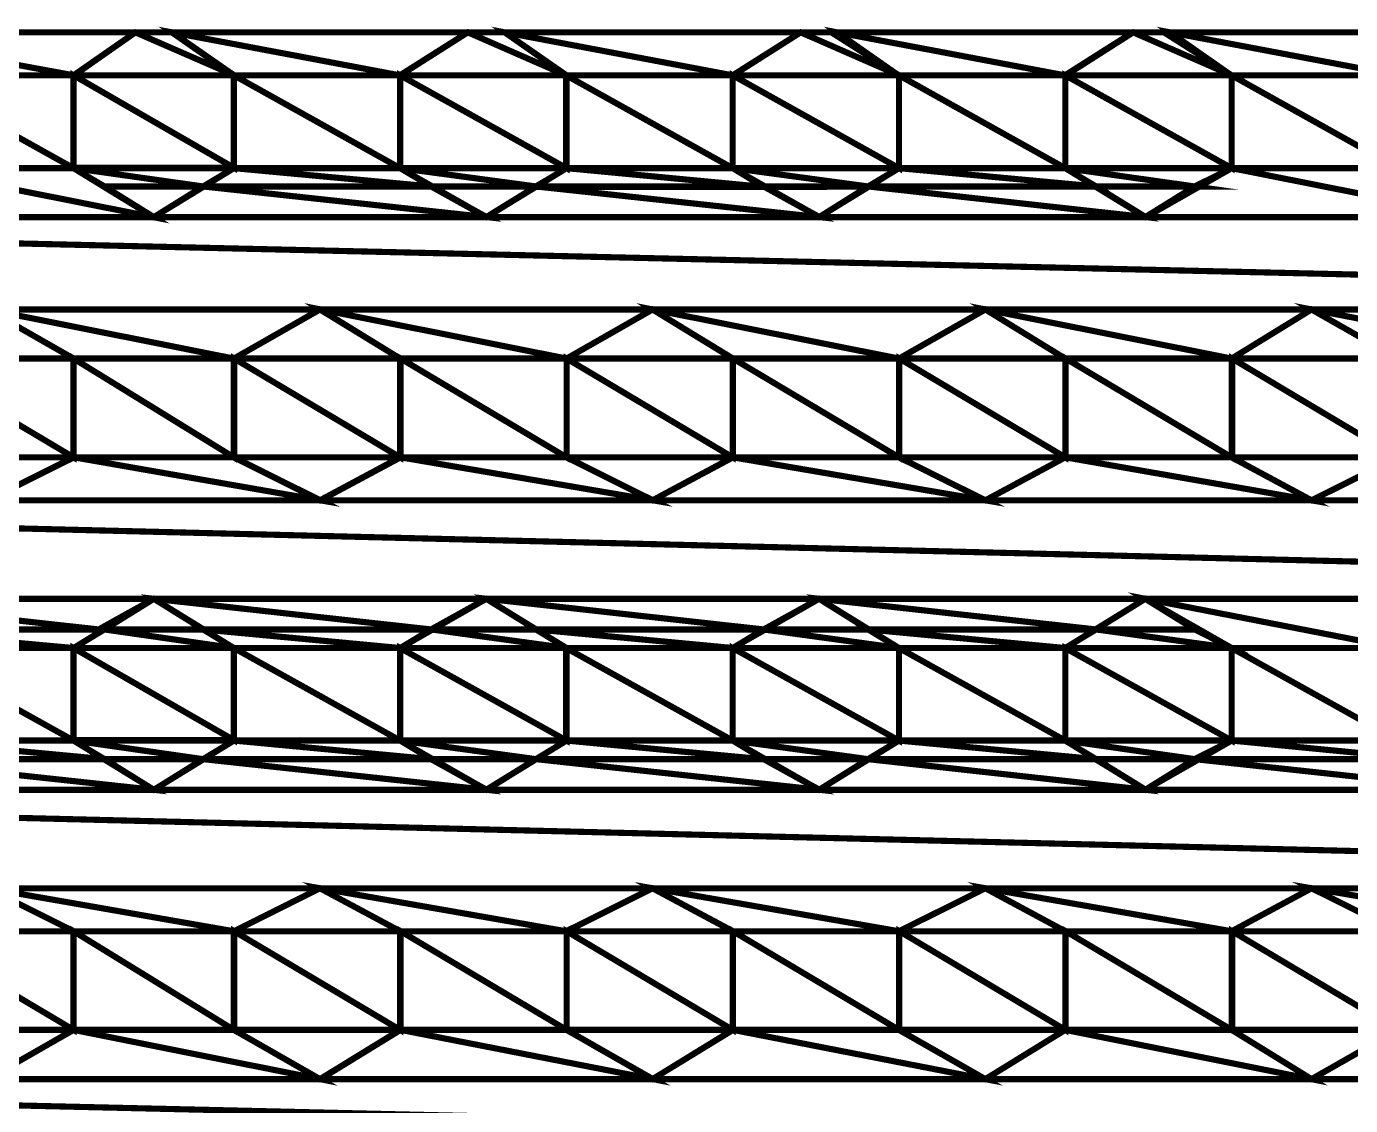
# Model space of a CAD drawing. Header units: metres. Extents: x -593 to 248, y 430 to 1024.
# Drawn here: x -480.43 to -471.31, y 579.19 to 586.62 of the extents above; entities that cross this region are included whole.
import ezdxf

# ---------------------------------------------------------------- set-up
doc = ezdxf.new("R2010")
doc.units = ezdxf.units.M
doc.header["$MEASUREMENT"] = 0
for name, color, linetype in [('C00-00-00-BLACK', 7, 'Continuous'), ('C62-64-65', 252, 'Continuous'), ('C93-95-97', 253, 'Continuous')]:
    doc.layers.add(name, color=color, linetype=linetype)

msp = doc.modelspace()

# ---------------------------------------------------------------- linework, layer by layer
at = {"layer": 'C00-00-00-BLACK', "const_width": 0.0423}
for points in [[(-488.2864, 586.5828), (-460.9308, 586.5828)], [(-480.1028, 586.2868), (-479.6768, 586.5828)], [(-479.4228, 586.5828), (-478.9988, 586.2868)], [(-477.8538, 586.2868), (-477.3878, 586.5828)], [(-477.1338, 586.5828), (-476.7078, 586.2868)], [(-475.5638, 586.2868), (-475.0958, 586.5828)], [(-474.8848, 586.5828), (-474.4188, 586.2868)], [(-473.2738, 586.2868), (-472.8088, 586.5828)], [(-472.5938, 586.5828), (-472.1278, 586.2868)], [(-480.1028, 586.2868), (-480.1028, 585.6478)], [(-478.9988, 586.2868), (-478.9988, 585.6478)], [(-477.8538, 586.2868), (-477.8538, 585.6478)], [(-476.7078, 586.2868), (-476.7078, 585.6478)], [(-475.5638, 586.2868), (-475.5638, 585.6478)], [(-474.4188, 586.2868), (-474.4188, 585.6478)], [(-473.2738, 586.2868), (-473.2738, 585.6478)], [(-472.1278, 586.2868), (-472.1278, 585.6478)], [(-480.1028, 585.6478), (-479.5498, 585.3108)], [(-479.5498, 585.3108), (-478.9988, 585.6478)], [(-477.8538, 585.6478), (-477.2608, 585.3108)], [(-477.2608, 585.3108), (-476.7078, 585.6478)], [(-475.5638, 585.6478), (-474.9688, 585.3108)], [(-474.9688, 585.3108), (-474.4188, 585.6478)], [(-473.2738, 585.6478), (-472.7228, 585.3108)], [(-472.7228, 585.3108), (-472.1278, 585.6478)], [(-480.6948, 584.6748), (-480.1028, 584.3368)], [(-478.9988, 584.3368), (-478.4058, 584.6748)], [(-478.4058, 584.6748), (-477.8538, 584.3368)], [(-476.7078, 584.3368), (-476.1158, 584.6748)], [(-476.1158, 584.6748), (-475.5638, 584.3368)], [(-474.4188, 584.3368), (-473.8238, 584.6748)], [(-473.8238, 584.6748), (-473.2738, 584.3368)], [(-472.1278, 584.3368), (-471.5778, 584.6748)], [(-471.5778, 584.6748), (-470.9828, 584.3368)], [(-480.1028, 584.3368), (-480.1028, 583.6568)], [(-478.9988, 584.3368), (-478.9988, 583.6568)], [(-477.8538, 584.3368), (-477.8538, 583.6568)], [(-476.7078, 584.3368), (-476.7078, 583.6568)], [(-475.5638, 584.3368), (-475.5638, 583.6568)], [(-474.4188, 584.3368), (-474.4188, 583.6568)], [(-473.2738, 584.3368), (-473.2738, 583.6568)], [(-472.1278, 584.3368), (-472.1278, 583.6568)], [(-480.6948, 583.3608), (-480.1028, 583.6568)], [(-478.9988, 583.6568), (-478.4058, 583.3608)], [(-478.4058, 583.3608), (-477.8538, 583.6568)], [(-476.7078, 583.6568), (-476.1158, 583.3608)], [(-476.1158, 583.3608), (-475.5638, 583.6568)], [(-474.4188, 583.6568), (-473.8238, 583.3608)], [(-473.8238, 583.3608), (-473.2738, 583.6568)], [(-472.1278, 583.6568), (-471.5778, 583.3608)], [(-471.5778, 583.3608), (-470.9828, 583.6568)], [(-480.1028, 582.3438), (-479.5498, 582.6828)], [(-479.5498, 582.6828), (-478.9988, 582.3438)], [(-477.8538, 582.3438), (-477.2608, 582.6828)], [(-477.2608, 582.6828), (-476.7078, 582.3438)], [(-475.5638, 582.3438), (-474.9688, 582.6828)], [(-474.9688, 582.6828), (-474.4188, 582.3438)], [(-473.2738, 582.3438), (-472.7228, 582.6828)], [(-472.7228, 582.6828), (-472.1278, 582.3438)], [(-480.1028, 582.3438), (-480.1028, 581.7068)], [(-478.9988, 582.3438), (-478.9988, 581.7068)], [(-477.8538, 582.3438), (-477.8538, 581.7068)], [(-476.7078, 582.3438), (-476.7078, 581.7068)], [(-475.5638, 582.3438), (-475.5638, 581.7068)], [(-474.4188, 582.3438), (-474.4188, 581.7068)], [(-473.2738, 582.3438), (-473.2738, 581.7068)], [(-472.1278, 582.3438), (-472.1278, 581.7068)], [(-480.1028, 581.7068), (-479.5498, 581.3678)], [(-479.5498, 581.3678), (-478.9988, 581.7068)], [(-477.8538, 581.7068), (-477.2608, 581.3678)], [(-477.2608, 581.3678), (-476.7078, 581.7068)], [(-475.5638, 581.7068), (-474.9688, 581.3678)], [(-474.9688, 581.3678), (-474.4188, 581.7068)], [(-473.2738, 581.7068), (-472.7228, 581.3678)], [(-472.7228, 581.3678), (-472.1278, 581.7068)], [(-480.6948, 580.6898), (-480.1028, 580.3938)], [(-478.9988, 580.3938), (-478.4058, 580.6898)], [(-478.4058, 580.6898), (-477.8538, 580.3938)], [(-476.7078, 580.3938), (-476.1158, 580.6898)], [(-476.1158, 580.6898), (-475.5638, 580.3938)], [(-474.4188, 580.3938), (-473.8238, 580.6898)], [(-473.8238, 580.6898), (-473.2738, 580.3938)], [(-472.1278, 580.3938), (-471.5778, 580.6898)], [(-471.5778, 580.6898), (-470.9828, 580.3938)], [(-480.1028, 580.3938), (-480.1028, 579.7148)], [(-478.9988, 580.3938), (-478.9988, 579.7148)], [(-477.8538, 580.3938), (-477.8538, 579.7148)], [(-476.7078, 580.3938), (-476.7078, 579.7148)], [(-475.5638, 580.3938), (-475.5638, 579.7148)], [(-474.4188, 580.3938), (-474.4188, 579.7148)], [(-473.2738, 580.3938), (-473.2738, 579.7148)], [(-472.1278, 580.3938), (-472.1278, 579.7148)], [(-480.6948, 579.3758), (-480.1028, 579.7148)], [(-478.9988, 579.7148), (-478.4058, 579.3758)], [(-478.4058, 579.3758), (-477.8538, 579.7148)], [(-476.7078, 579.7148), (-476.1158, 579.3758)], [(-476.1158, 579.3758), (-475.5638, 579.7148)], [(-474.4188, 579.7148), (-473.8238, 579.3758)], [(-473.8238, 579.3758), (-473.2738, 579.7148)], [(-472.1278, 579.7148), (-471.5778, 579.3758)], [(-471.5778, 579.3758), (-470.9828, 579.7148)]]:
    msp.add_lwpolyline(points, dxfattribs=at)
at = {"layer": 'C62-64-65', "const_width": 0.0423}
for points in [[(-479.6768, 586.5828), (-478.9968, 586.2868), (-480.0998, 586.2868), (-479.6768, 586.5828)], [(-479.4228, 586.5828), (-479.6768, 586.5828), (-478.9968, 586.2868), (-479.4228, 586.5828)], [(-477.3878, 586.5828), (-476.7108, 586.2868), (-477.8558, 586.2868), (-477.3878, 586.5828)], [(-477.1338, 586.5828), (-477.3878, 586.5828), (-476.7108, 586.2868), (-477.1338, 586.5828)], [(-475.0958, 586.5828), (-474.4188, 586.2868), (-475.5618, 586.2868), (-475.0958, 586.5828)], [(-474.8848, 586.5828), (-475.0958, 586.5828), (-474.4188, 586.2868), (-474.8848, 586.5828)], [(-472.8058, 586.5828), (-472.1278, 586.2868), (-473.2708, 586.2868), (-472.8058, 586.5828)], [(-472.5938, 586.5828), (-472.8058, 586.5828), (-472.1278, 586.2868), (-472.5938, 586.5828)], [(-478.9988, 586.2868), (-480.1028, 586.2868), (-478.9988, 585.6508), (-478.9988, 586.2868)], [(-480.1028, 586.2868), (-478.9988, 585.6508), (-480.1028, 585.6508), (-480.1028, 586.2868)], [(-476.7078, 586.2868), (-477.8538, 586.2868), (-476.7078, 585.6478), (-476.7078, 586.2868)], [(-477.8538, 586.2868), (-476.7078, 585.6478), (-477.8538, 585.6478), (-477.8538, 586.2868)], [(-474.4188, 586.2868), (-475.5638, 586.2868), (-474.4188, 585.6478), (-474.4188, 586.2868)], [(-475.5638, 586.2868), (-474.4188, 585.6478), (-475.5638, 585.6478), (-475.5638, 586.2868)], [(-472.1278, 586.2868), (-473.2738, 586.2868), (-472.1278, 585.6478), (-472.1278, 586.2868)], [(-473.2738, 586.2868), (-472.1278, 585.6478), (-473.2738, 585.6478), (-473.2738, 586.2868)], [(-478.9988, 585.6478), (-480.1028, 585.6478), (-479.2108, 585.5218), (-478.9988, 585.6478)], [(-480.1028, 585.6478), (-479.2108, 585.5218), (-479.8898, 585.5218), (-480.1028, 585.6478)], [(-476.7078, 585.6478), (-477.8538, 585.6478), (-476.9188, 585.5218), (-476.7078, 585.6478)], [(-477.8538, 585.6478), (-476.9188, 585.5218), (-477.6398, 585.5218), (-477.8538, 585.6478)], [(-474.4188, 585.6478), (-475.5638, 585.6478), (-474.6318, 585.5218), (-474.4188, 585.6478)], [(-475.5638, 585.6478), (-474.6318, 585.5218), (-475.3508, 585.5218), (-475.5638, 585.6478)], [(-472.1278, 585.6478), (-473.2738, 585.6478), (-472.3828, 585.5218), (-472.1278, 585.6478)], [(-473.2738, 585.6478), (-472.3828, 585.5218), (-473.0618, 585.5218), (-473.2738, 585.6478)], [(-479.8898, 585.5218), (-479.2108, 585.5218), (-479.5498, 585.3108), (-479.8898, 585.5218)], [(-477.6408, 585.5218), (-476.9188, 585.5218), (-477.2608, 585.3108), (-477.6408, 585.5218)], [(-475.3508, 585.5218), (-474.6318, 585.5218), (-474.9688, 585.3108), (-475.3508, 585.5218)], [(-473.0618, 585.5218), (-472.3828, 585.5218), (-472.7228, 585.3108), (-473.0618, 585.5218)], [(-480.6948, 584.6748), (-480.1028, 584.3368), (-481.2478, 584.3368), (-480.6948, 584.6748)], [(-478.4058, 584.6748), (-477.8538, 584.3368), (-478.9988, 584.3368), (-478.4058, 584.6748)], [(-476.1158, 584.6748), (-475.5638, 584.3368), (-476.7078, 584.3368), (-476.1158, 584.6748)], [(-473.8238, 584.6748), (-473.2738, 584.3368), (-474.4188, 584.3368), (-473.8238, 584.6748)], [(-471.5778, 584.6748), (-470.9828, 584.3368), (-472.1278, 584.3368), (-471.5778, 584.6748)], [(-480.1028, 584.3368), (-481.2458, 584.3368), (-480.1028, 583.6568), (-480.1028, 584.3368)], [(-481.2458, 584.3368), (-480.1028, 583.6568), (-481.2458, 583.6568), (-481.2458, 584.3368)], [(-477.8538, 584.3368), (-478.9968, 584.3368), (-477.8538, 583.6568), (-477.8538, 584.3368)], [(-478.9968, 584.3368), (-477.8538, 583.6568), (-478.9968, 583.6568), (-478.9968, 584.3368)], [(-475.5638, 584.3368), (-476.7078, 584.3368), (-475.5638, 583.6568), (-475.5638, 584.3368)], [(-476.7078, 584.3368), (-475.5638, 583.6568), (-476.7078, 583.6568), (-476.7078, 584.3368)], [(-473.2738, 584.3368), (-474.4158, 584.3368), (-473.2738, 583.6568), (-473.2738, 584.3368)], [(-474.4158, 584.3368), (-473.2738, 583.6568), (-474.4158, 583.6568), (-474.4158, 584.3368)], [(-470.9828, 584.3368), (-472.1248, 584.3368), (-470.9828, 583.6568), (-470.9828, 584.3368)], [(-472.1248, 584.3368), (-470.9828, 583.6568), (-472.1248, 583.6568), (-472.1248, 584.3368)], [(-481.2478, 583.6568), (-480.1028, 583.6568), (-480.6948, 583.3608), (-481.2478, 583.6568)], [(-478.9988, 583.6568), (-477.8538, 583.6568), (-478.4058, 583.3608), (-478.9988, 583.6568)], [(-476.7078, 583.6568), (-475.5638, 583.6568), (-476.1158, 583.3608), (-476.7078, 583.6568)], [(-474.4188, 583.6568), (-473.2738, 583.6568), (-473.8238, 583.3608), (-474.4188, 583.6568)], [(-472.1278, 583.6568), (-470.9828, 583.6568), (-471.5778, 583.3608), (-472.1278, 583.6568)], [(-479.5498, 582.6828), (-479.2108, 582.4718), (-479.8898, 582.4718), (-479.5498, 582.6828)], [(-477.2608, 582.6828), (-476.9188, 582.4718), (-477.6408, 582.4718), (-477.2608, 582.6828)], [(-474.9688, 582.6828), (-474.6318, 582.4718), (-475.3508, 582.4718), (-474.9688, 582.6828)], [(-472.7228, 582.6828), (-472.3828, 582.4718), (-473.0618, 582.4718), (-472.7228, 582.6828)], [(-479.2108, 582.4718), (-479.8898, 582.4718), (-478.9988, 582.3438), (-479.2108, 582.4718)], [(-479.8898, 582.4718), (-478.9988, 582.3438), (-480.1028, 582.3438), (-479.8898, 582.4718)], [(-476.9188, 582.4718), (-477.6398, 582.4718), (-476.7078, 582.3438), (-476.9188, 582.4718)], [(-477.6398, 582.4718), (-476.7078, 582.3438), (-477.8538, 582.3438), (-477.6398, 582.4718)], [(-474.6318, 582.4718), (-475.3508, 582.4718), (-474.4188, 582.3438), (-474.6318, 582.4718)], [(-475.3508, 582.4718), (-474.4188, 582.3438), (-475.5638, 582.3438), (-475.3508, 582.4718)], [(-472.3828, 582.4718), (-473.0618, 582.4718), (-472.1278, 582.3438), (-472.3828, 582.4718)], [(-473.0618, 582.4718), (-472.1278, 582.3438), (-473.2738, 582.3438), (-473.0618, 582.4718)], [(-478.9988, 582.3438), (-480.1028, 582.3438), (-478.9988, 581.7098), (-478.9988, 582.3438)], [(-480.1028, 582.3438), (-478.9988, 581.7098), (-480.1028, 581.7098), (-480.1028, 582.3438)], [(-476.7078, 582.3438), (-477.8538, 582.3438), (-476.7078, 581.7068), (-476.7078, 582.3438)], [(-477.8538, 582.3438), (-476.7078, 581.7068), (-477.8538, 581.7068), (-477.8538, 582.3438)], [(-474.4188, 582.3438), (-475.5638, 582.3438), (-474.4188, 581.7068), (-474.4188, 582.3438)], [(-475.5638, 582.3438), (-474.4188, 581.7068), (-475.5638, 581.7068), (-475.5638, 582.3438)], [(-472.1278, 582.3438), (-473.2738, 582.3438), (-472.1278, 581.7068), (-472.1278, 582.3438)], [(-473.2738, 582.3438), (-472.1278, 581.7068), (-473.2738, 581.7068), (-473.2738, 582.3438)], [(-478.9988, 581.7068), (-480.1028, 581.7068), (-479.2108, 581.5788), (-478.9988, 581.7068)], [(-480.1028, 581.7068), (-479.2108, 581.5788), (-479.8898, 581.5788), (-480.1028, 581.7068)], [(-476.7078, 581.7068), (-477.8538, 581.7068), (-476.9188, 581.5788), (-476.7078, 581.7068)], [(-477.8538, 581.7068), (-476.9188, 581.5788), (-477.6398, 581.5788), (-477.8538, 581.7068)], [(-474.4188, 581.7068), (-475.5638, 581.7068), (-474.6318, 581.5788), (-474.4188, 581.7068)], [(-475.5638, 581.7068), (-474.6318, 581.5788), (-475.3508, 581.5788), (-475.5638, 581.7068)], [(-472.1278, 581.7068), (-473.2738, 581.7068), (-472.3828, 581.5788), (-472.1278, 581.7068)], [(-473.2738, 581.7068), (-472.3828, 581.5788), (-473.0618, 581.5788), (-473.2738, 581.7068)], [(-479.8898, 581.5788), (-479.2108, 581.5788), (-479.5498, 581.3678), (-479.8898, 581.5788)], [(-477.6408, 581.5788), (-476.9188, 581.5788), (-477.2608, 581.3678), (-477.6408, 581.5788)], [(-475.3508, 581.5788), (-474.6318, 581.5788), (-474.9688, 581.3678), (-475.3508, 581.5788)], [(-473.0618, 581.5788), (-472.3828, 581.5788), (-472.7228, 581.3678), (-473.0618, 581.5788)], [(-480.6948, 580.6898), (-480.1028, 580.3938), (-481.2478, 580.3938), (-480.6948, 580.6898)], [(-478.4058, 580.6898), (-477.8538, 580.3938), (-478.9988, 580.3938), (-478.4058, 580.6898)], [(-476.1158, 580.6898), (-475.5638, 580.3938), (-476.7078, 580.3938), (-476.1158, 580.6898)], [(-473.8238, 580.6898), (-473.2738, 580.3938), (-474.4188, 580.3938), (-473.8238, 580.6898)], [(-471.5778, 580.6898), (-470.9828, 580.3938), (-472.1278, 580.3938), (-471.5778, 580.6898)], [(-481.2458, 580.3938), (-480.1028, 579.7148), (-481.2458, 579.7148), (-481.2458, 580.3938)], [(-478.9968, 580.3938), (-477.8538, 579.7148), (-478.9968, 579.7148), (-478.9968, 580.3938)], [(-476.7078, 580.3938), (-475.5638, 579.7148), (-476.7078, 579.7148), (-476.7078, 580.3938)], [(-474.4158, 580.3938), (-473.2738, 579.7148), (-474.4158, 579.7148), (-474.4158, 580.3938)], [(-472.1248, 580.3938), (-470.9828, 579.7148), (-472.1248, 579.7148), (-472.1248, 580.3938)], [(-480.1028, 580.3938), (-481.2458, 580.3938), (-480.1028, 579.7148), (-480.1028, 580.3938)], [(-477.8538, 580.3938), (-478.9968, 580.3938), (-477.8538, 579.7148), (-477.8538, 580.3938)], [(-475.5638, 580.3938), (-476.7078, 580.3938), (-475.5638, 579.7148), (-475.5638, 580.3938)], [(-473.2738, 580.3938), (-474.4158, 580.3938), (-473.2738, 579.7148), (-473.2738, 580.3938)], [(-470.9828, 580.3938), (-472.1248, 580.3938), (-470.9828, 579.7148), (-470.9828, 580.3938)], [(-481.2478, 579.7148), (-480.1028, 579.7148), (-480.6948, 579.3758), (-481.2478, 579.7148)], [(-478.9988, 579.7148), (-477.8538, 579.7148), (-478.4058, 579.3758), (-478.9988, 579.7148)], [(-476.7078, 579.7148), (-475.5638, 579.7148), (-476.1158, 579.3758), (-476.7078, 579.7148)], [(-474.4188, 579.7148), (-473.2738, 579.7148), (-473.8238, 579.3758), (-474.4188, 579.7148)], [(-472.1278, 579.7148), (-470.9828, 579.7148), (-471.5778, 579.3758), (-472.1278, 579.7148)]]:
    msp.add_lwpolyline(points, close=True, dxfattribs=at)
at = {"layer": 'C62-64-65'}
for points in [[(-479.6768, 586.5828), (-478.9968, 586.2868), (-480.0998, 586.2868), (-479.6768, 586.5828)], [(-479.4228, 586.5828), (-479.6768, 586.5828), (-478.9968, 586.2868), (-479.4228, 586.5828)], [(-477.3878, 586.5828), (-476.7108, 586.2868), (-477.8558, 586.2868), (-477.3878, 586.5828)], [(-477.1338, 586.5828), (-477.3878, 586.5828), (-476.7108, 586.2868), (-477.1338, 586.5828)], [(-475.0958, 586.5828), (-474.4188, 586.2868), (-475.5618, 586.2868), (-475.0958, 586.5828)], [(-474.8848, 586.5828), (-475.0958, 586.5828), (-474.4188, 586.2868), (-474.8848, 586.5828)], [(-472.8058, 586.5828), (-472.1278, 586.2868), (-473.2708, 586.2868), (-472.8058, 586.5828)], [(-472.5938, 586.5828), (-472.8058, 586.5828), (-472.1278, 586.2868), (-472.5938, 586.5828)], [(-478.9988, 586.2868), (-480.1028, 586.2868), (-478.9988, 585.6508), (-478.9988, 586.2868)], [(-480.1028, 586.2868), (-478.9988, 585.6508), (-480.1028, 585.6508), (-480.1028, 586.2868)], [(-476.7078, 586.2868), (-477.8538, 586.2868), (-476.7078, 585.6478), (-476.7078, 586.2868)], [(-477.8538, 586.2868), (-476.7078, 585.6478), (-477.8538, 585.6478), (-477.8538, 586.2868)], [(-474.4188, 586.2868), (-475.5638, 586.2868), (-474.4188, 585.6478), (-474.4188, 586.2868)], [(-475.5638, 586.2868), (-474.4188, 585.6478), (-475.5638, 585.6478), (-475.5638, 586.2868)], [(-472.1278, 586.2868), (-473.2738, 586.2868), (-472.1278, 585.6478), (-472.1278, 586.2868)], [(-473.2738, 586.2868), (-472.1278, 585.6478), (-473.2738, 585.6478), (-473.2738, 586.2868)], [(-478.9988, 585.6478), (-480.1028, 585.6478), (-479.2108, 585.5218), (-478.9988, 585.6478)], [(-480.1028, 585.6478), (-479.2108, 585.5218), (-479.8898, 585.5218), (-480.1028, 585.6478)], [(-476.7078, 585.6478), (-477.8538, 585.6478), (-476.9188, 585.5218), (-476.7078, 585.6478)], [(-477.8538, 585.6478), (-476.9188, 585.5218), (-477.6398, 585.5218), (-477.8538, 585.6478)], [(-474.4188, 585.6478), (-475.5638, 585.6478), (-474.6318, 585.5218), (-474.4188, 585.6478)], [(-475.5638, 585.6478), (-474.6318, 585.5218), (-475.3508, 585.5218), (-475.5638, 585.6478)], [(-472.1278, 585.6478), (-473.2738, 585.6478), (-472.3828, 585.5218), (-472.1278, 585.6478)], [(-473.2738, 585.6478), (-472.3828, 585.5218), (-473.0618, 585.5218), (-473.2738, 585.6478)], [(-479.8898, 585.5218), (-479.2108, 585.5218), (-479.5498, 585.3108), (-479.8898, 585.5218)], [(-477.6408, 585.5218), (-476.9188, 585.5218), (-477.2608, 585.3108), (-477.6408, 585.5218)], [(-475.3508, 585.5218), (-474.6318, 585.5218), (-474.9688, 585.3108), (-475.3508, 585.5218)], [(-473.0618, 585.5218), (-472.3828, 585.5218), (-472.7228, 585.3108), (-473.0618, 585.5218)], [(-480.6948, 584.6748), (-480.1028, 584.3368), (-481.2478, 584.3368), (-480.6948, 584.6748)], [(-478.4058, 584.6748), (-477.8538, 584.3368), (-478.9988, 584.3368), (-478.4058, 584.6748)], [(-476.1158, 584.6748), (-475.5638, 584.3368), (-476.7078, 584.3368), (-476.1158, 584.6748)], [(-473.8238, 584.6748), (-473.2738, 584.3368), (-474.4188, 584.3368), (-473.8238, 584.6748)], [(-471.5778, 584.6748), (-470.9828, 584.3368), (-472.1278, 584.3368), (-471.5778, 584.6748)], [(-480.1028, 584.3368), (-481.2458, 584.3368), (-480.1028, 583.6568), (-480.1028, 584.3368)], [(-481.2458, 584.3368), (-480.1028, 583.6568), (-481.2458, 583.6568), (-481.2458, 584.3368)], [(-477.8538, 584.3368), (-478.9968, 584.3368), (-477.8538, 583.6568), (-477.8538, 584.3368)], [(-478.9968, 584.3368), (-477.8538, 583.6568), (-478.9968, 583.6568), (-478.9968, 584.3368)], [(-475.5638, 584.3368), (-476.7078, 584.3368), (-475.5638, 583.6568), (-475.5638, 584.3368)], [(-476.7078, 584.3368), (-475.5638, 583.6568), (-476.7078, 583.6568), (-476.7078, 584.3368)], [(-473.2738, 584.3368), (-474.4158, 584.3368), (-473.2738, 583.6568), (-473.2738, 584.3368)], [(-474.4158, 584.3368), (-473.2738, 583.6568), (-474.4158, 583.6568), (-474.4158, 584.3368)], [(-470.9828, 584.3368), (-472.1248, 584.3368), (-470.9828, 583.6568), (-470.9828, 584.3368)], [(-472.1248, 584.3368), (-470.9828, 583.6568), (-472.1248, 583.6568), (-472.1248, 584.3368)], [(-481.2478, 583.6568), (-480.1028, 583.6568), (-480.6948, 583.3608), (-481.2478, 583.6568)], [(-478.9988, 583.6568), (-477.8538, 583.6568), (-478.4058, 583.3608), (-478.9988, 583.6568)], [(-476.7078, 583.6568), (-475.5638, 583.6568), (-476.1158, 583.3608), (-476.7078, 583.6568)], [(-474.4188, 583.6568), (-473.2738, 583.6568), (-473.8238, 583.3608), (-474.4188, 583.6568)], [(-472.1278, 583.6568), (-470.9828, 583.6568), (-471.5778, 583.3608), (-472.1278, 583.6568)], [(-479.5498, 582.6828), (-479.2108, 582.4718), (-479.8898, 582.4718), (-479.5498, 582.6828)], [(-477.2608, 582.6828), (-476.9188, 582.4718), (-477.6408, 582.4718), (-477.2608, 582.6828)], [(-474.9688, 582.6828), (-474.6318, 582.4718), (-475.3508, 582.4718), (-474.9688, 582.6828)], [(-472.7228, 582.6828), (-472.3828, 582.4718), (-473.0618, 582.4718), (-472.7228, 582.6828)], [(-479.8898, 582.4718), (-478.9988, 582.3438), (-480.1028, 582.3438), (-479.8898, 582.4718)], [(-479.2108, 582.4718), (-479.8898, 582.4718), (-478.9988, 582.3438), (-479.2108, 582.4718)], [(-477.6398, 582.4718), (-476.7078, 582.3438), (-477.8538, 582.3438), (-477.6398, 582.4718)], [(-476.9188, 582.4718), (-477.6398, 582.4718), (-476.7078, 582.3438), (-476.9188, 582.4718)], [(-475.3508, 582.4718), (-474.4188, 582.3438), (-475.5638, 582.3438), (-475.3508, 582.4718)], [(-474.6318, 582.4718), (-475.3508, 582.4718), (-474.4188, 582.3438), (-474.6318, 582.4718)], [(-473.0618, 582.4718), (-472.1278, 582.3438), (-473.2738, 582.3438), (-473.0618, 582.4718)], [(-472.3828, 582.4718), (-473.0618, 582.4718), (-472.1278, 582.3438), (-472.3828, 582.4718)], [(-478.9988, 582.3438), (-480.1028, 582.3438), (-478.9988, 581.7098), (-478.9988, 582.3438)], [(-480.1028, 582.3438), (-478.9988, 581.7098), (-480.1028, 581.7098), (-480.1028, 582.3438)], [(-476.7078, 582.3438), (-477.8538, 582.3438), (-476.7078, 581.7068), (-476.7078, 582.3438)], [(-477.8538, 582.3438), (-476.7078, 581.7068), (-477.8538, 581.7068), (-477.8538, 582.3438)], [(-474.4188, 582.3438), (-475.5638, 582.3438), (-474.4188, 581.7068), (-474.4188, 582.3438)], [(-475.5638, 582.3438), (-474.4188, 581.7068), (-475.5638, 581.7068), (-475.5638, 582.3438)], [(-472.1278, 582.3438), (-473.2738, 582.3438), (-472.1278, 581.7068), (-472.1278, 582.3438)], [(-473.2738, 582.3438), (-472.1278, 581.7068), (-473.2738, 581.7068), (-473.2738, 582.3438)], [(-478.9988, 581.7068), (-480.1028, 581.7068), (-479.2108, 581.5788), (-478.9988, 581.7068)], [(-480.1028, 581.7068), (-479.2108, 581.5788), (-479.8898, 581.5788), (-480.1028, 581.7068)], [(-476.7078, 581.7068), (-477.8538, 581.7068), (-476.9188, 581.5788), (-476.7078, 581.7068)], [(-477.8538, 581.7068), (-476.9188, 581.5788), (-477.6398, 581.5788), (-477.8538, 581.7068)], [(-474.4188, 581.7068), (-475.5638, 581.7068), (-474.6318, 581.5788), (-474.4188, 581.7068)], [(-475.5638, 581.7068), (-474.6318, 581.5788), (-475.3508, 581.5788), (-475.5638, 581.7068)], [(-472.1278, 581.7068), (-473.2738, 581.7068), (-472.3828, 581.5788), (-472.1278, 581.7068)], [(-473.2738, 581.7068), (-472.3828, 581.5788), (-473.0618, 581.5788), (-473.2738, 581.7068)], [(-479.8898, 581.5788), (-479.2108, 581.5788), (-479.5498, 581.3678), (-479.8898, 581.5788)], [(-477.6408, 581.5788), (-476.9188, 581.5788), (-477.2608, 581.3678), (-477.6408, 581.5788)], [(-475.3508, 581.5788), (-474.6318, 581.5788), (-474.9688, 581.3678), (-475.3508, 581.5788)], [(-473.0618, 581.5788), (-472.3828, 581.5788), (-472.7228, 581.3678), (-473.0618, 581.5788)], [(-480.6948, 580.6898), (-480.1028, 580.3938), (-481.2478, 580.3938), (-480.6948, 580.6898)], [(-478.4058, 580.6898), (-477.8538, 580.3938), (-478.9988, 580.3938), (-478.4058, 580.6898)], [(-476.1158, 580.6898), (-475.5638, 580.3938), (-476.7078, 580.3938), (-476.1158, 580.6898)], [(-473.8238, 580.6898), (-473.2738, 580.3938), (-474.4188, 580.3938), (-473.8238, 580.6898)], [(-471.5778, 580.6898), (-470.9828, 580.3938), (-472.1278, 580.3938), (-471.5778, 580.6898)], [(-480.1028, 580.3938), (-481.2458, 580.3938), (-480.1028, 579.7148), (-480.1028, 580.3938)], [(-481.2458, 580.3938), (-480.1028, 579.7148), (-481.2458, 579.7148), (-481.2458, 580.3938)], [(-477.8538, 580.3938), (-478.9968, 580.3938), (-477.8538, 579.7148), (-477.8538, 580.3938)], [(-478.9968, 580.3938), (-477.8538, 579.7148), (-478.9968, 579.7148), (-478.9968, 580.3938)], [(-475.5638, 580.3938), (-476.7078, 580.3938), (-475.5638, 579.7148), (-475.5638, 580.3938)], [(-476.7078, 580.3938), (-475.5638, 579.7148), (-476.7078, 579.7148), (-476.7078, 580.3938)], [(-473.2738, 580.3938), (-474.4158, 580.3938), (-473.2738, 579.7148), (-473.2738, 580.3938)], [(-474.4158, 580.3938), (-473.2738, 579.7148), (-474.4158, 579.7148), (-474.4158, 580.3938)], [(-470.9828, 580.3938), (-472.1248, 580.3938), (-470.9828, 579.7148), (-470.9828, 580.3938)], [(-472.1248, 580.3938), (-470.9828, 579.7148), (-472.1248, 579.7148), (-472.1248, 580.3938)], [(-481.2478, 579.7148), (-480.1028, 579.7148), (-480.6948, 579.3758), (-481.2478, 579.7148)], [(-478.9988, 579.7148), (-477.8538, 579.7148), (-478.4058, 579.3758), (-478.9988, 579.7148)], [(-476.7078, 579.7148), (-475.5638, 579.7148), (-476.1158, 579.3758), (-476.7078, 579.7148)], [(-474.4188, 579.7148), (-473.2738, 579.7148), (-473.8238, 579.3758), (-474.4188, 579.7148)], [(-472.1278, 579.7148), (-470.9828, 579.7148), (-471.5778, 579.3758), (-472.1278, 579.7148)]]:
    msp.add_lwpolyline(points, close=True, dxfattribs=at)
at = {"layer": 'C93-95-97', "const_width": 0.0423}
for points in [[(-481.7108, 586.5828), (-480.0998, 586.2868), (-481.2458, 586.2868), (-481.7108, 586.5828)], [(-479.4258, 586.5828), (-477.8558, 586.2868), (-479.0018, 586.2868), (-479.4258, 586.5828)], [(-477.1338, 586.5828), (-475.5638, 586.2868), (-476.7108, 586.2868), (-477.1338, 586.5828)], [(-474.8448, 586.5828), (-473.2758, 586.2868), (-474.4218, 586.2868), (-474.8448, 586.5828)], [(-472.5528, 586.5828), (-470.9848, 586.2868), (-472.1298, 586.2868), (-472.5528, 586.5828)], [(-479.6768, 586.5828), (-481.7108, 586.5828), (-480.0998, 586.2868), (-479.6768, 586.5828)], [(-477.3878, 586.5828), (-479.4258, 586.5828), (-477.8558, 586.2868), (-477.3878, 586.5828)], [(-475.0958, 586.5828), (-477.1338, 586.5828), (-475.5638, 586.2868), (-475.0958, 586.5828)], [(-472.8088, 586.5828), (-474.8448, 586.5828), (-473.2758, 586.2868), (-472.8088, 586.5828)], [(-470.5168, 586.5828), (-472.5528, 586.5828), (-470.9848, 586.2868), (-470.5168, 586.5828)], [(-480.1028, 586.2868), (-481.2478, 586.2868), (-480.1028, 585.6478), (-480.1028, 586.2868)], [(-481.2478, 586.2868), (-480.1028, 585.6478), (-481.2478, 585.6478), (-481.2478, 586.2868)], [(-477.8538, 586.2868), (-478.9988, 586.2868), (-477.8538, 585.6478), (-477.8538, 586.2868)], [(-478.9988, 586.2868), (-477.8538, 585.6478), (-478.9988, 585.6478), (-478.9988, 586.2868)], [(-475.5638, 586.2868), (-476.7108, 586.2868), (-475.5638, 585.6478), (-475.5638, 586.2868)], [(-476.7108, 586.2868), (-475.5638, 585.6478), (-476.7108, 585.6478), (-476.7108, 586.2868)], [(-473.2738, 586.2868), (-474.4188, 586.2868), (-473.2738, 585.6478), (-473.2738, 586.2868)], [(-474.4188, 586.2868), (-473.2738, 585.6478), (-474.4188, 585.6478), (-474.4188, 586.2868)], [(-470.9828, 586.2868), (-472.1278, 586.2868), (-470.9828, 585.6478), (-470.9828, 586.2868)], [(-472.1278, 586.2868), (-470.9828, 585.6478), (-472.1278, 585.6478), (-472.1278, 586.2868)], [(-481.2478, 585.6478), (-479.5528, 585.3108), (-481.8408, 585.3108), (-481.2478, 585.6478)], [(-480.1028, 585.6478), (-481.2478, 585.6478), (-479.5528, 585.3108), (-480.1028, 585.6478)], [(-477.8538, 585.6478), (-478.9988, 585.6478), (-477.6408, 585.5218), (-477.8538, 585.6478)], [(-478.9988, 585.6478), (-477.6408, 585.5218), (-479.2108, 585.5218), (-478.9988, 585.6478)], [(-475.5638, 585.6478), (-476.7078, 585.6478), (-475.3508, 585.5188), (-475.5638, 585.6478)], [(-476.7078, 585.6478), (-475.3508, 585.5188), (-476.9188, 585.5188), (-476.7078, 585.6478)], [(-473.2738, 585.6478), (-474.4188, 585.6478), (-473.0618, 585.5218), (-473.2738, 585.6478)], [(-474.4188, 585.6478), (-473.0618, 585.5218), (-474.6318, 585.5218), (-474.4188, 585.6478)], [(-472.1278, 585.6478), (-470.4308, 585.3108), (-472.7198, 585.3108), (-472.1278, 585.6478)], [(-470.9828, 585.6478), (-472.1278, 585.6478), (-470.4308, 585.3108), (-470.9828, 585.6478)], [(-479.2108, 585.5218), (-477.2578, 585.3108), (-479.5498, 585.3108), (-479.2108, 585.5218)], [(-477.6408, 585.5218), (-479.2108, 585.5218), (-477.2578, 585.3108), (-477.6408, 585.5218)], [(-476.9188, 585.5218), (-474.9658, 585.3108), (-477.2578, 585.3108), (-476.9188, 585.5218)], [(-475.3508, 585.5218), (-476.9188, 585.5218), (-474.9658, 585.3108), (-475.3508, 585.5218)], [(-474.6318, 585.5218), (-472.7198, 585.3108), (-474.9688, 585.3108), (-474.6318, 585.5218)], [(-473.0618, 585.5218), (-474.6318, 585.5218), (-472.7198, 585.3108), (-473.0618, 585.5218)], [(-488.2864, 585.3108), (-460.9308, 584.6748), (-488.2864, 584.6748), (-488.2864, 585.3108)], [(-460.9308, 585.3108), (-488.2864, 585.3108), (-460.9308, 584.6748), (-460.9308, 585.3108)], [(-480.6948, 584.6748), (-478.9988, 584.3368), (-480.1028, 584.3368), (-480.6948, 584.6748)], [(-478.4028, 584.6748), (-476.7078, 584.3368), (-477.8538, 584.3368), (-478.4028, 584.6748)], [(-476.1158, 584.6748), (-474.4188, 584.3368), (-475.5618, 584.3368), (-476.1158, 584.6748)], [(-473.8238, 584.6748), (-472.1278, 584.3368), (-473.2738, 584.3368), (-473.8238, 584.6748)], [(-471.5778, 584.6748), (-469.8358, 584.3368), (-470.9828, 584.3368), (-471.5778, 584.6748)], [(-478.4058, 584.6748), (-480.6948, 584.6748), (-478.9988, 584.3368), (-478.4058, 584.6748)], [(-476.1158, 584.6748), (-478.4028, 584.6748), (-476.7078, 584.3368), (-476.1158, 584.6748)], [(-473.8238, 584.6748), (-476.1158, 584.6748), (-474.4188, 584.3368), (-473.8238, 584.6748)], [(-471.5778, 584.6748), (-473.8238, 584.6748), (-472.1278, 584.3368), (-471.5778, 584.6748)], [(-469.2858, 584.6748), (-471.5778, 584.6748), (-469.8358, 584.3368), (-469.2858, 584.6748)], [(-478.9988, 584.3368), (-480.1028, 584.3368), (-478.9988, 583.6568), (-478.9988, 584.3368)], [(-480.1028, 584.3368), (-478.9988, 583.6568), (-480.1028, 583.6568), (-480.1028, 584.3368)], [(-476.7078, 584.3368), (-477.8508, 584.3368), (-476.7078, 583.6568), (-476.7078, 584.3368)], [(-477.8508, 584.3368), (-476.7078, 583.6568), (-477.8508, 583.6568), (-477.8508, 584.3368)], [(-474.4188, 584.3368), (-475.5618, 584.3368), (-474.4188, 583.6568), (-474.4188, 584.3368)], [(-475.5618, 584.3368), (-474.4188, 583.6568), (-475.5618, 583.6568), (-475.5618, 584.3368)], [(-472.1278, 584.3368), (-473.2708, 584.3368), (-472.1278, 583.6568), (-472.1278, 584.3368)], [(-473.2708, 584.3368), (-472.1278, 583.6568), (-473.2708, 583.6568), (-473.2708, 584.3368)], [(-480.0998, 583.6568), (-478.4028, 583.3608), (-480.6948, 583.3608), (-480.0998, 583.6568)], [(-478.9988, 583.6568), (-480.0998, 583.6568), (-478.4028, 583.3608), (-478.9988, 583.6568)], [(-477.8508, 583.6568), (-476.1128, 583.3608), (-478.4028, 583.3608), (-477.8508, 583.6568)], [(-476.7078, 583.6568), (-477.8508, 583.6568), (-476.1128, 583.3608), (-476.7078, 583.6568)], [(-475.5618, 583.6568), (-473.8238, 583.3608), (-476.1158, 583.3608), (-475.5618, 583.6568)], [(-474.4188, 583.6568), (-475.5618, 583.6568), (-473.8238, 583.3608), (-474.4188, 583.6568)], [(-473.2738, 583.6568), (-471.5778, 583.3608), (-473.8238, 583.3608), (-473.2738, 583.6568)], [(-472.1278, 583.6568), (-473.2738, 583.6568), (-471.5778, 583.3608), (-472.1278, 583.6568)], [(-470.9848, 583.6568), (-469.2858, 583.3608), (-471.5778, 583.3608), (-470.9848, 583.6568)], [(-488.2864, 583.3608), (-460.9308, 582.6828), (-488.2864, 582.6828), (-488.2864, 583.3608)], [(-460.9308, 583.3608), (-488.2864, 583.3608), (-460.9308, 582.6828), (-460.9308, 583.3608)], [(-479.5498, 582.6828), (-481.8388, 582.6828), (-479.9298, 582.4718), (-479.5498, 582.6828)], [(-481.8388, 582.6828), (-479.9298, 582.4718), (-481.4998, 582.4718), (-481.8388, 582.6828)], [(-477.2608, 582.6828), (-479.5498, 582.6828), (-477.6408, 582.4718), (-477.2608, 582.6828)], [(-479.5498, 582.6828), (-477.6408, 582.4718), (-479.2108, 582.4718), (-479.5498, 582.6828)], [(-474.9688, 582.6828), (-477.2578, 582.6828), (-475.3508, 582.4718), (-474.9688, 582.6828)], [(-477.2578, 582.6828), (-475.3508, 582.4718), (-476.9188, 582.4718), (-477.2578, 582.6828)], [(-472.7228, 582.6828), (-474.9688, 582.6828), (-473.0618, 582.4718), (-472.7228, 582.6828)], [(-474.9688, 582.6828), (-473.0618, 582.4718), (-474.6318, 582.4718), (-474.9688, 582.6828)], [(-470.4308, 582.6828), (-472.7228, 582.6828), (-470.9828, 582.3438), (-470.4308, 582.6828)], [(-472.7228, 582.6828), (-470.9828, 582.3438), (-472.1278, 582.3438), (-472.7228, 582.6828)], [(-479.8898, 582.4718), (-481.5018, 582.4718), (-480.1028, 582.3438), (-479.8898, 582.4718)], [(-481.5018, 582.4718), (-480.1028, 582.3438), (-481.2478, 582.3438), (-481.5018, 582.4718)], [(-477.6408, 582.4718), (-479.2108, 582.4718), (-477.8538, 582.3438), (-477.6408, 582.4718)], [(-479.2108, 582.4718), (-477.8538, 582.3438), (-478.9988, 582.3438), (-479.2108, 582.4718)], [(-475.3508, 582.4718), (-476.9188, 582.4718), (-475.5618, 582.3438), (-475.3508, 582.4718)], [(-476.9188, 582.4718), (-475.5618, 582.3438), (-476.7078, 582.3438), (-476.9188, 582.4718)], [(-473.0618, 582.4718), (-474.6318, 582.4718), (-473.2738, 582.3438), (-473.0618, 582.4718)], [(-474.6318, 582.4718), (-473.2738, 582.3438), (-474.4188, 582.3438), (-474.6318, 582.4718)], [(-480.1028, 582.3438), (-481.2478, 582.3438), (-480.1028, 581.7068), (-480.1028, 582.3438)], [(-481.2478, 582.3438), (-480.1028, 581.7068), (-481.2478, 581.7068), (-481.2478, 582.3438)], [(-477.8538, 582.3438), (-478.9988, 582.3438), (-477.8538, 581.7068), (-477.8538, 582.3438)], [(-478.9988, 582.3438), (-477.8538, 581.7068), (-478.9988, 581.7068), (-478.9988, 582.3438)], [(-475.5638, 582.3438), (-476.7108, 582.3438), (-475.5638, 581.7068), (-475.5638, 582.3438)], [(-476.7108, 582.3438), (-475.5638, 581.7068), (-476.7108, 581.7068), (-476.7108, 582.3438)], [(-473.2738, 582.3438), (-474.4188, 582.3438), (-473.2738, 581.7068), (-473.2738, 582.3438)], [(-474.4188, 582.3438), (-473.2738, 581.7068), (-474.4188, 581.7068), (-474.4188, 582.3438)], [(-470.9828, 582.3438), (-472.1278, 582.3438), (-470.9828, 581.7068), (-470.9828, 582.3438)], [(-472.1278, 582.3438), (-470.9828, 581.7068), (-472.1278, 581.7068), (-472.1278, 582.3438)], [(-480.1028, 581.7068), (-481.2478, 581.7068), (-479.8898, 581.5788), (-480.1028, 581.7068)], [(-481.2478, 581.7068), (-479.8898, 581.5788), (-481.5018, 581.5788), (-481.2478, 581.7068)], [(-477.8538, 581.7068), (-478.9988, 581.7068), (-477.6408, 581.5788), (-477.8538, 581.7068)], [(-478.9988, 581.7068), (-477.6408, 581.5788), (-479.2108, 581.5788), (-478.9988, 581.7068)], [(-475.5638, 581.7068), (-476.7078, 581.7068), (-475.3508, 581.5778), (-475.5638, 581.7068)], [(-476.7078, 581.7068), (-475.3508, 581.5778), (-476.9188, 581.5778), (-476.7078, 581.7068)], [(-473.2738, 581.7068), (-474.4188, 581.7068), (-473.0618, 581.5788), (-473.2738, 581.7068)], [(-474.4188, 581.7068), (-473.0618, 581.5788), (-474.6318, 581.5788), (-474.4188, 581.7068)], [(-470.9828, 581.7068), (-472.1278, 581.7068), (-470.8128, 581.5788), (-470.9828, 581.7068)], [(-472.1278, 581.7068), (-470.8128, 581.5788), (-472.3828, 581.5788), (-472.1278, 581.7068)], [(-481.5018, 581.5788), (-479.5498, 581.3678), (-481.8408, 581.3678), (-481.5018, 581.5788)], [(-479.8898, 581.5788), (-481.5018, 581.5788), (-479.5498, 581.3678), (-479.8898, 581.5788)], [(-479.2108, 581.5788), (-477.2578, 581.3678), (-479.5498, 581.3678), (-479.2108, 581.5788)], [(-477.6408, 581.5788), (-479.2108, 581.5788), (-477.2578, 581.3678), (-477.6408, 581.5788)], [(-476.9188, 581.5788), (-474.9658, 581.3678), (-477.2578, 581.3678), (-476.9188, 581.5788)], [(-475.3508, 581.5788), (-476.9188, 581.5788), (-474.9658, 581.3678), (-475.3508, 581.5788)], [(-474.6318, 581.5788), (-472.7198, 581.3678), (-474.9688, 581.3678), (-474.6318, 581.5788)], [(-473.0618, 581.5788), (-474.6318, 581.5788), (-472.7198, 581.3678), (-473.0618, 581.5788)], [(-472.3828, 581.5788), (-470.4298, 581.3678), (-472.7198, 581.3678), (-472.3828, 581.5788)], [(-470.8128, 581.5788), (-472.3828, 581.5788), (-470.4298, 581.3678), (-470.8128, 581.5788)], [(-488.2864, 581.3678), (-460.9308, 580.6898), (-488.2864, 580.6898), (-488.2864, 581.3678)], [(-460.9308, 581.3678), (-488.2864, 581.3678), (-460.9308, 580.6898), (-460.9308, 581.3678)], [(-478.4058, 580.6898), (-480.6948, 580.6898), (-478.9988, 580.3938), (-478.4058, 580.6898)], [(-480.6948, 580.6898), (-478.9988, 580.3938), (-480.1028, 580.3938), (-480.6948, 580.6898)], [(-476.1158, 580.6898), (-478.4058, 580.6898), (-476.7108, 580.3938), (-476.1158, 580.6898)], [(-478.4058, 580.6898), (-476.7108, 580.3938), (-477.8538, 580.3938), (-478.4058, 580.6898)], [(-473.8238, 580.6898), (-476.1158, 580.6898), (-474.4188, 580.3938), (-473.8238, 580.6898)], [(-476.1158, 580.6898), (-474.4188, 580.3938), (-475.5618, 580.3938), (-476.1158, 580.6898)], [(-471.5778, 580.6898), (-473.8238, 580.6898), (-472.1278, 580.3938), (-471.5778, 580.6898)], [(-473.8238, 580.6898), (-472.1278, 580.3938), (-473.2738, 580.3938), (-473.8238, 580.6898)], [(-469.2858, 580.6898), (-471.5778, 580.6898), (-469.8388, 580.3938), (-469.2858, 580.6898)], [(-471.5778, 580.6898), (-469.8388, 580.3938), (-470.9848, 580.3938), (-471.5778, 580.6898)], [(-480.1028, 580.3938), (-478.9988, 579.7148), (-480.1028, 579.7148), (-480.1028, 580.3938)], [(-477.8508, 580.3938), (-476.7078, 579.7148), (-477.8508, 579.7148), (-477.8508, 580.3938)], [(-475.5618, 580.3938), (-474.4188, 579.7148), (-475.5618, 579.7148), (-475.5618, 580.3938)], [(-473.2708, 580.3938), (-472.1278, 579.7148), (-473.2708, 579.7148), (-473.2708, 580.3938)], [(-478.9988, 580.3938), (-480.1028, 580.3938), (-478.9988, 579.7148), (-478.9988, 580.3938)], [(-476.7078, 580.3938), (-477.8508, 580.3938), (-476.7078, 579.7148), (-476.7078, 580.3938)], [(-474.4188, 580.3938), (-475.5618, 580.3938), (-474.4188, 579.7148), (-474.4188, 580.3938)], [(-472.1278, 580.3938), (-473.2708, 580.3938), (-472.1278, 579.7148), (-472.1278, 580.3938)], [(-480.1028, 579.7148), (-478.4058, 579.3758), (-480.6948, 579.3758), (-480.1028, 579.7148)], [(-478.9988, 579.7148), (-480.1028, 579.7148), (-478.4058, 579.3758), (-478.9988, 579.7148)], [(-477.8508, 579.7148), (-476.1128, 579.3758), (-478.4028, 579.3758), (-477.8508, 579.7148)], [(-476.7078, 579.7148), (-477.8508, 579.7148), (-476.1128, 579.3758), (-476.7078, 579.7148)], [(-475.5618, 579.7148), (-473.8238, 579.3758), (-476.1158, 579.3758), (-475.5618, 579.7148)], [(-474.4188, 579.7148), (-475.5618, 579.7148), (-473.8238, 579.3758), (-474.4188, 579.7148)], [(-473.2738, 579.7148), (-471.5778, 579.3758), (-473.8238, 579.3758), (-473.2738, 579.7148)], [(-472.1278, 579.7148), (-473.2738, 579.7148), (-471.5778, 579.3758), (-472.1278, 579.7148)], [(-470.9828, 579.7148), (-469.2858, 579.3758), (-471.5778, 579.3758), (-470.9828, 579.7148)], [(-488.2864, 579.3758), (-460.9308, 578.7398), (-488.2864, 578.7398), (-488.2864, 579.3758)], [(-460.9308, 579.3758), (-488.2864, 579.3758), (-460.9308, 578.7398), (-460.9308, 579.3758)]]:
    msp.add_lwpolyline(points, close=True, dxfattribs=at)
at = {"layer": 'C93-95-97'}
for points in [[(-479.6768, 586.5828), (-481.7108, 586.5828), (-480.0998, 586.2868), (-479.6768, 586.5828)], [(-481.7108, 586.5828), (-480.0998, 586.2868), (-481.2458, 586.2868), (-481.7108, 586.5828)], [(-477.3878, 586.5828), (-479.4258, 586.5828), (-477.8558, 586.2868), (-477.3878, 586.5828)], [(-479.4258, 586.5828), (-477.8558, 586.2868), (-479.0018, 586.2868), (-479.4258, 586.5828)], [(-475.0958, 586.5828), (-477.1338, 586.5828), (-475.5638, 586.2868), (-475.0958, 586.5828)], [(-477.1338, 586.5828), (-475.5638, 586.2868), (-476.7108, 586.2868), (-477.1338, 586.5828)], [(-472.8088, 586.5828), (-474.8448, 586.5828), (-473.2758, 586.2868), (-472.8088, 586.5828)], [(-474.8448, 586.5828), (-473.2758, 586.2868), (-474.4218, 586.2868), (-474.8448, 586.5828)], [(-470.5168, 586.5828), (-472.5528, 586.5828), (-470.9848, 586.2868), (-470.5168, 586.5828)], [(-472.5528, 586.5828), (-470.9848, 586.2868), (-472.1298, 586.2868), (-472.5528, 586.5828)], [(-480.1028, 586.2868), (-481.2478, 586.2868), (-480.1028, 585.6478), (-480.1028, 586.2868)], [(-481.2478, 586.2868), (-480.1028, 585.6478), (-481.2478, 585.6478), (-481.2478, 586.2868)], [(-477.8538, 586.2868), (-478.9988, 586.2868), (-477.8538, 585.6478), (-477.8538, 586.2868)], [(-478.9988, 586.2868), (-477.8538, 585.6478), (-478.9988, 585.6478), (-478.9988, 586.2868)], [(-475.5638, 586.2868), (-476.7108, 586.2868), (-475.5638, 585.6478), (-475.5638, 586.2868)], [(-476.7108, 586.2868), (-475.5638, 585.6478), (-476.7108, 585.6478), (-476.7108, 586.2868)], [(-473.2738, 586.2868), (-474.4188, 586.2868), (-473.2738, 585.6478), (-473.2738, 586.2868)], [(-474.4188, 586.2868), (-473.2738, 585.6478), (-474.4188, 585.6478), (-474.4188, 586.2868)], [(-470.9828, 586.2868), (-472.1278, 586.2868), (-470.9828, 585.6478), (-470.9828, 586.2868)], [(-472.1278, 586.2868), (-470.9828, 585.6478), (-472.1278, 585.6478), (-472.1278, 586.2868)], [(-481.2478, 585.6478), (-479.5528, 585.3108), (-481.8408, 585.3108), (-481.2478, 585.6478)], [(-480.1028, 585.6478), (-481.2478, 585.6478), (-479.5528, 585.3108), (-480.1028, 585.6478)], [(-478.9988, 585.6478), (-477.6408, 585.5218), (-479.2108, 585.5218), (-478.9988, 585.6478)], [(-477.8538, 585.6478), (-478.9988, 585.6478), (-477.6408, 585.5218), (-477.8538, 585.6478)], [(-476.7078, 585.6478), (-475.3508, 585.5188), (-476.9188, 585.5188), (-476.7078, 585.6478)], [(-475.5638, 585.6478), (-476.7078, 585.6478), (-475.3508, 585.5188), (-475.5638, 585.6478)], [(-474.4188, 585.6478), (-473.0618, 585.5218), (-474.6318, 585.5218), (-474.4188, 585.6478)], [(-473.2738, 585.6478), (-474.4188, 585.6478), (-473.0618, 585.5218), (-473.2738, 585.6478)], [(-472.1278, 585.6478), (-470.4308, 585.3108), (-472.7198, 585.3108), (-472.1278, 585.6478)], [(-470.9828, 585.6478), (-472.1278, 585.6478), (-470.4308, 585.3108), (-470.9828, 585.6478)], [(-479.2108, 585.5218), (-477.2578, 585.3108), (-479.5498, 585.3108), (-479.2108, 585.5218)], [(-477.6408, 585.5218), (-479.2108, 585.5218), (-477.2578, 585.3108), (-477.6408, 585.5218)], [(-476.9188, 585.5218), (-474.9658, 585.3108), (-477.2578, 585.3108), (-476.9188, 585.5218)], [(-475.3508, 585.5218), (-476.9188, 585.5218), (-474.9658, 585.3108), (-475.3508, 585.5218)], [(-474.6318, 585.5218), (-472.7198, 585.3108), (-474.9688, 585.3108), (-474.6318, 585.5218)], [(-473.0618, 585.5218), (-474.6318, 585.5218), (-472.7198, 585.3108), (-473.0618, 585.5218)], [(-460.9308, 585.3108), (-488.2864, 585.3108), (-460.9308, 584.6748), (-460.9308, 585.3108)], [(-488.2864, 585.3108), (-460.9308, 584.6748), (-488.2864, 584.6748), (-488.2864, 585.3108)], [(-478.4058, 584.6748), (-480.6948, 584.6748), (-478.9988, 584.3368), (-478.4058, 584.6748)], [(-480.6948, 584.6748), (-478.9988, 584.3368), (-480.1028, 584.3368), (-480.6948, 584.6748)], [(-476.1158, 584.6748), (-478.4028, 584.6748), (-476.7078, 584.3368), (-476.1158, 584.6748)], [(-478.4028, 584.6748), (-476.7078, 584.3368), (-477.8538, 584.3368), (-478.4028, 584.6748)], [(-473.8238, 584.6748), (-476.1158, 584.6748), (-474.4188, 584.3368), (-473.8238, 584.6748)], [(-476.1158, 584.6748), (-474.4188, 584.3368), (-475.5618, 584.3368), (-476.1158, 584.6748)], [(-471.5778, 584.6748), (-473.8238, 584.6748), (-472.1278, 584.3368), (-471.5778, 584.6748)], [(-473.8238, 584.6748), (-472.1278, 584.3368), (-473.2738, 584.3368), (-473.8238, 584.6748)], [(-469.2858, 584.6748), (-471.5778, 584.6748), (-469.8358, 584.3368), (-469.2858, 584.6748)], [(-471.5778, 584.6748), (-469.8358, 584.3368), (-470.9828, 584.3368), (-471.5778, 584.6748)], [(-478.9988, 584.3368), (-480.1028, 584.3368), (-478.9988, 583.6568), (-478.9988, 584.3368)], [(-480.1028, 584.3368), (-478.9988, 583.6568), (-480.1028, 583.6568), (-480.1028, 584.3368)], [(-476.7078, 584.3368), (-477.8508, 584.3368), (-476.7078, 583.6568), (-476.7078, 584.3368)], [(-477.8508, 584.3368), (-476.7078, 583.6568), (-477.8508, 583.6568), (-477.8508, 584.3368)], [(-474.4188, 584.3368), (-475.5618, 584.3368), (-474.4188, 583.6568), (-474.4188, 584.3368)], [(-475.5618, 584.3368), (-474.4188, 583.6568), (-475.5618, 583.6568), (-475.5618, 584.3368)], [(-472.1278, 584.3368), (-473.2708, 584.3368), (-472.1278, 583.6568), (-472.1278, 584.3368)], [(-473.2708, 584.3368), (-472.1278, 583.6568), (-473.2708, 583.6568), (-473.2708, 584.3368)], [(-480.0998, 583.6568), (-478.4028, 583.3608), (-480.6948, 583.3608), (-480.0998, 583.6568)], [(-478.9988, 583.6568), (-480.0998, 583.6568), (-478.4028, 583.3608), (-478.9988, 583.6568)], [(-477.8508, 583.6568), (-476.1128, 583.3608), (-478.4028, 583.3608), (-477.8508, 583.6568)], [(-476.7078, 583.6568), (-477.8508, 583.6568), (-476.1128, 583.3608), (-476.7078, 583.6568)], [(-475.5618, 583.6568), (-473.8238, 583.3608), (-476.1158, 583.3608), (-475.5618, 583.6568)], [(-474.4188, 583.6568), (-475.5618, 583.6568), (-473.8238, 583.3608), (-474.4188, 583.6568)], [(-473.2738, 583.6568), (-471.5778, 583.3608), (-473.8238, 583.3608), (-473.2738, 583.6568)], [(-472.1278, 583.6568), (-473.2738, 583.6568), (-471.5778, 583.3608), (-472.1278, 583.6568)], [(-470.9848, 583.6568), (-469.2858, 583.3608), (-471.5778, 583.3608), (-470.9848, 583.6568)], [(-460.9308, 583.3608), (-488.2864, 583.3608), (-460.9308, 582.6828), (-460.9308, 583.3608)], [(-488.2864, 583.3608), (-460.9308, 582.6828), (-488.2864, 582.6828), (-488.2864, 583.3608)], [(-479.5498, 582.6828), (-481.8388, 582.6828), (-479.9298, 582.4718), (-479.5498, 582.6828)], [(-481.8388, 582.6828), (-479.9298, 582.4718), (-481.4998, 582.4718), (-481.8388, 582.6828)], [(-477.2608, 582.6828), (-479.5498, 582.6828), (-477.6408, 582.4718), (-477.2608, 582.6828)], [(-479.5498, 582.6828), (-477.6408, 582.4718), (-479.2108, 582.4718), (-479.5498, 582.6828)], [(-474.9688, 582.6828), (-477.2578, 582.6828), (-475.3508, 582.4718), (-474.9688, 582.6828)], [(-477.2578, 582.6828), (-475.3508, 582.4718), (-476.9188, 582.4718), (-477.2578, 582.6828)], [(-472.7228, 582.6828), (-474.9688, 582.6828), (-473.0618, 582.4718), (-472.7228, 582.6828)], [(-474.9688, 582.6828), (-473.0618, 582.4718), (-474.6318, 582.4718), (-474.9688, 582.6828)], [(-470.4308, 582.6828), (-472.7228, 582.6828), (-470.9828, 582.3438), (-470.4308, 582.6828)], [(-472.7228, 582.6828), (-470.9828, 582.3438), (-472.1278, 582.3438), (-472.7228, 582.6828)], [(-479.8898, 582.4718), (-481.5018, 582.4718), (-480.1028, 582.3438), (-479.8898, 582.4718)], [(-481.5018, 582.4718), (-480.1028, 582.3438), (-481.2478, 582.3438), (-481.5018, 582.4718)], [(-477.6408, 582.4718), (-479.2108, 582.4718), (-477.8538, 582.3438), (-477.6408, 582.4718)], [(-479.2108, 582.4718), (-477.8538, 582.3438), (-478.9988, 582.3438), (-479.2108, 582.4718)], [(-475.3508, 582.4718), (-476.9188, 582.4718), (-475.5618, 582.3438), (-475.3508, 582.4718)], [(-476.9188, 582.4718), (-475.5618, 582.3438), (-476.7078, 582.3438), (-476.9188, 582.4718)], [(-473.0618, 582.4718), (-474.6318, 582.4718), (-473.2738, 582.3438), (-473.0618, 582.4718)], [(-474.6318, 582.4718), (-473.2738, 582.3438), (-474.4188, 582.3438), (-474.6318, 582.4718)], [(-480.1028, 582.3438), (-481.2478, 582.3438), (-480.1028, 581.7068), (-480.1028, 582.3438)], [(-481.2478, 582.3438), (-480.1028, 581.7068), (-481.2478, 581.7068), (-481.2478, 582.3438)], [(-477.8538, 582.3438), (-478.9988, 582.3438), (-477.8538, 581.7068), (-477.8538, 582.3438)], [(-478.9988, 582.3438), (-477.8538, 581.7068), (-478.9988, 581.7068), (-478.9988, 582.3438)], [(-475.5638, 582.3438), (-476.7108, 582.3438), (-475.5638, 581.7068), (-475.5638, 582.3438)], [(-476.7108, 582.3438), (-475.5638, 581.7068), (-476.7108, 581.7068), (-476.7108, 582.3438)], [(-473.2738, 582.3438), (-474.4188, 582.3438), (-473.2738, 581.7068), (-473.2738, 582.3438)], [(-474.4188, 582.3438), (-473.2738, 581.7068), (-474.4188, 581.7068), (-474.4188, 582.3438)], [(-470.9828, 582.3438), (-472.1278, 582.3438), (-470.9828, 581.7068), (-470.9828, 582.3438)], [(-472.1278, 582.3438), (-470.9828, 581.7068), (-472.1278, 581.7068), (-472.1278, 582.3438)], [(-481.2478, 581.7068), (-479.8898, 581.5788), (-481.5018, 581.5788), (-481.2478, 581.7068)], [(-480.1028, 581.7068), (-481.2478, 581.7068), (-479.8898, 581.5788), (-480.1028, 581.7068)], [(-478.9988, 581.7068), (-477.6408, 581.5788), (-479.2108, 581.5788), (-478.9988, 581.7068)], [(-477.8538, 581.7068), (-478.9988, 581.7068), (-477.6408, 581.5788), (-477.8538, 581.7068)], [(-476.7078, 581.7068), (-475.3508, 581.5778), (-476.9188, 581.5778), (-476.7078, 581.7068)], [(-475.5638, 581.7068), (-476.7078, 581.7068), (-475.3508, 581.5778), (-475.5638, 581.7068)], [(-474.4188, 581.7068), (-473.0618, 581.5788), (-474.6318, 581.5788), (-474.4188, 581.7068)], [(-473.2738, 581.7068), (-474.4188, 581.7068), (-473.0618, 581.5788), (-473.2738, 581.7068)], [(-472.1278, 581.7068), (-470.8128, 581.5788), (-472.3828, 581.5788), (-472.1278, 581.7068)], [(-470.9828, 581.7068), (-472.1278, 581.7068), (-470.8128, 581.5788), (-470.9828, 581.7068)], [(-481.5018, 581.5788), (-479.5498, 581.3678), (-481.8408, 581.3678), (-481.5018, 581.5788)], [(-479.8898, 581.5788), (-481.5018, 581.5788), (-479.5498, 581.3678), (-479.8898, 581.5788)], [(-479.2108, 581.5788), (-477.2578, 581.3678), (-479.5498, 581.3678), (-479.2108, 581.5788)], [(-477.6408, 581.5788), (-479.2108, 581.5788), (-477.2578, 581.3678), (-477.6408, 581.5788)], [(-476.9188, 581.5788), (-474.9658, 581.3678), (-477.2578, 581.3678), (-476.9188, 581.5788)], [(-475.3508, 581.5788), (-476.9188, 581.5788), (-474.9658, 581.3678), (-475.3508, 581.5788)], [(-474.6318, 581.5788), (-472.7198, 581.3678), (-474.9688, 581.3678), (-474.6318, 581.5788)], [(-473.0618, 581.5788), (-474.6318, 581.5788), (-472.7198, 581.3678), (-473.0618, 581.5788)], [(-472.3828, 581.5788), (-470.4298, 581.3678), (-472.7198, 581.3678), (-472.3828, 581.5788)], [(-470.8128, 581.5788), (-472.3828, 581.5788), (-470.4298, 581.3678), (-470.8128, 581.5788)], [(-460.9308, 581.3678), (-488.2864, 581.3678), (-460.9308, 580.6898), (-460.9308, 581.3678)], [(-488.2864, 581.3678), (-460.9308, 580.6898), (-488.2864, 580.6898), (-488.2864, 581.3678)], [(-478.4058, 580.6898), (-480.6948, 580.6898), (-478.9988, 580.3938), (-478.4058, 580.6898)], [(-480.6948, 580.6898), (-478.9988, 580.3938), (-480.1028, 580.3938), (-480.6948, 580.6898)], [(-476.1158, 580.6898), (-478.4058, 580.6898), (-476.7108, 580.3938), (-476.1158, 580.6898)], [(-478.4058, 580.6898), (-476.7108, 580.3938), (-477.8538, 580.3938), (-478.4058, 580.6898)], [(-473.8238, 580.6898), (-476.1158, 580.6898), (-474.4188, 580.3938), (-473.8238, 580.6898)], [(-476.1158, 580.6898), (-474.4188, 580.3938), (-475.5618, 580.3938), (-476.1158, 580.6898)], [(-471.5778, 580.6898), (-473.8238, 580.6898), (-472.1278, 580.3938), (-471.5778, 580.6898)], [(-473.8238, 580.6898), (-472.1278, 580.3938), (-473.2738, 580.3938), (-473.8238, 580.6898)], [(-469.2858, 580.6898), (-471.5778, 580.6898), (-469.8388, 580.3938), (-469.2858, 580.6898)], [(-471.5778, 580.6898), (-469.8388, 580.3938), (-470.9848, 580.3938), (-471.5778, 580.6898)], [(-478.9988, 580.3938), (-480.1028, 580.3938), (-478.9988, 579.7148), (-478.9988, 580.3938)], [(-480.1028, 580.3938), (-478.9988, 579.7148), (-480.1028, 579.7148), (-480.1028, 580.3938)], [(-476.7078, 580.3938), (-477.8508, 580.3938), (-476.7078, 579.7148), (-476.7078, 580.3938)], [(-477.8508, 580.3938), (-476.7078, 579.7148), (-477.8508, 579.7148), (-477.8508, 580.3938)], [(-474.4188, 580.3938), (-475.5618, 580.3938), (-474.4188, 579.7148), (-474.4188, 580.3938)], [(-475.5618, 580.3938), (-474.4188, 579.7148), (-475.5618, 579.7148), (-475.5618, 580.3938)], [(-472.1278, 580.3938), (-473.2708, 580.3938), (-472.1278, 579.7148), (-472.1278, 580.3938)], [(-473.2708, 580.3938), (-472.1278, 579.7148), (-473.2708, 579.7148), (-473.2708, 580.3938)], [(-480.1028, 579.7148), (-478.4058, 579.3758), (-480.6948, 579.3758), (-480.1028, 579.7148)], [(-478.9988, 579.7148), (-480.1028, 579.7148), (-478.4058, 579.3758), (-478.9988, 579.7148)], [(-477.8508, 579.7148), (-476.1128, 579.3758), (-478.4028, 579.3758), (-477.8508, 579.7148)], [(-476.7078, 579.7148), (-477.8508, 579.7148), (-476.1128, 579.3758), (-476.7078, 579.7148)], [(-475.5618, 579.7148), (-473.8238, 579.3758), (-476.1158, 579.3758), (-475.5618, 579.7148)], [(-474.4188, 579.7148), (-475.5618, 579.7148), (-473.8238, 579.3758), (-474.4188, 579.7148)], [(-473.2738, 579.7148), (-471.5778, 579.3758), (-473.8238, 579.3758), (-473.2738, 579.7148)], [(-472.1278, 579.7148), (-473.2738, 579.7148), (-471.5778, 579.3758), (-472.1278, 579.7148)], [(-470.9828, 579.7148), (-469.2858, 579.3758), (-471.5778, 579.3758), (-470.9828, 579.7148)], [(-460.9308, 579.3758), (-488.2864, 579.3758), (-460.9308, 578.7398), (-460.9308, 579.3758)]]:
    msp.add_lwpolyline(points, close=True, dxfattribs=at)

doc.saveas('drawing.dxf')
